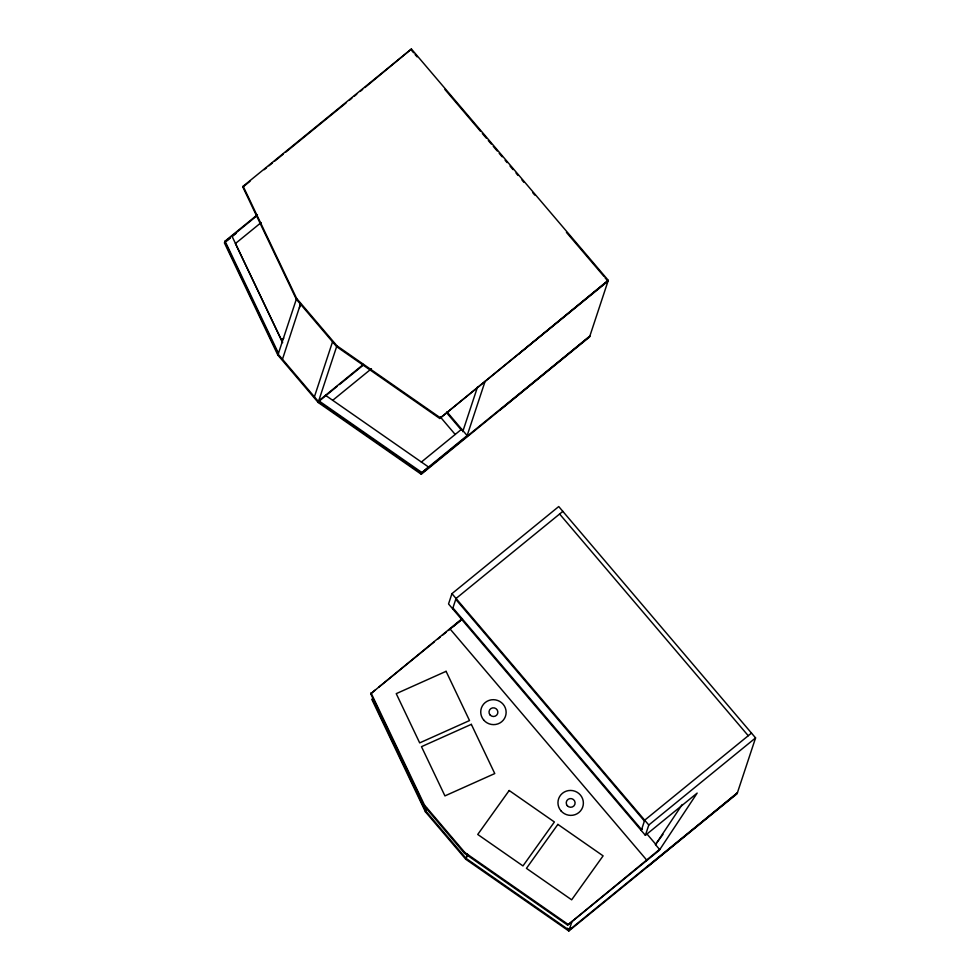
<?xml version="1.0" encoding="UTF-8"?>
<svg xmlns="http://www.w3.org/2000/svg" width="980" height="980" viewBox="0 0 980 980"><rect width="100%" height="100%" fill="white"/><g stroke="black" fill="none" stroke-linecap="round" stroke-linejoin="round"><path stroke-width="1.47" d="M257.434 214.706L225.045 241.141L224.42 242.905L277.867 355.091L318.231 402.523L421.265 474.259L589.531 337.034L608.274 280.354L411.416 49L243.15 186.237L242.869 187.094L296.328 299.268L336.691 346.7L439.726 418.448L608.004 281.199L605.028 277.72M231.403 236.56L231.746 235.666L282.669 342.682M277.867 355.091L296.609 298.41L243.15 186.237M299.464 307.72L300.493 304.045L282.485 359.231M364.928 87.551L411.416 49M314.421 396.765L332.538 341.812M336.63 346.626L318.463 401.592L421.547 473.401L589.838 336.165L500.033 410.02M318.231 402.523L318.819 400.783L363.433 364.376M336.691 346.7L336.973 345.842L296.609 298.41M325.47 395.332L325.188 396.19L325.519 395.32L428.579 467.043L467.142 435.598L446.917 411.833M421.265 474.259L421.865 472.495L428.579 467.043L421.584 473.365M439.726 418.448L608.274 280.354L518.494 354.209M737.413 792.869L569.098 930.143L466.076 858.394L425.7 810.962L372.241 698.789L371.959 699.647L425.418 811.82L465.782 859.264L568.817 931L737.083 793.763L755.58 737.903L558.735 506.55L451.939 593.66L448.534 603.962L645.379 835.315L697.16 793.09L659.295 850.309L567.591 925.108L464.557 853.36L424.193 805.928L370.734 693.754L461.58 619.091M461.396 430.024L461.678 429.166L421.327 462.082M462.744 431.653L477.591 386.794M466.86 436.455L485.039 381.49M452.625 608.776L456.043 598.474L562.839 511.376M449.82 628.682L449.526 629.54L449.783 628.645L646.641 859.999L646.359 860.857L646.604 859.962M424.193 805.928L424.475 805.07L371.016 692.885M425.418 811.82L426.655 808.108M464.557 853.36L464.839 852.502L424.475 805.07M465.782 859.264L467.497 854.095L466.113 858.456M567.591 925.108L659.552 849.403L655.448 844.576M568.817 931L571.977 921.519M641.288 830.489L644.693 820.187L751.489 733.089M645.379 835.315L648.797 825.013L755.58 737.903M659.27 850.26L659.552 849.403M655.485 844.625L682.202 804.543M570.581 928.072L569.135 930.106L567.494 928.195M662.958 834.397L655.706 844.258L646.825 833.808M647.584 866.761L737.364 792.906M230.349 237.43L224.763 241.999L278.161 354.233L318.512 401.665L337.145 386.353M242.869 187.094L249.986 181.3M264.196 169.699L266.572 167.764M268.937 165.828L272.489 162.937M274.865 161.002L283.159 154.24M285.535 152.304L346.099 102.9M349.517 100.119L351.894 98.184M354.258 96.248L356.745 94.215M360.187 91.422L362.661 89.401M224.702 242.048L228.254 239.157M232.579 235.617L256.687 215.955M226.784 240.982L230.337 238.079M232.713 236.143L236.266 233.24M261.121 222.583L235.421 243.542L281.419 340.06L283.771 338.149M339.423 384.577L363.139 365.234M332.673 400.342L371.432 368.737M370.734 693.754L375.438 689.908M378.66 687.286L434.214 641.973M437.668 639.168L440.094 637.184M442.384 635.31L445.974 632.382M448.289 630.495L462.45 618.956L453.066 626.661M642.378 828.97L641.569 829.631L452.919 607.918M336.973 345.842L440.008 417.59M318.819 400.783L421.865 472.495M464.839 852.502L567.873 924.238M411.135 49.858L413.597 52.749M415.091 54.513L417.076 56.84M444.92 89.462L480.47 131.246M482.356 133.562L486.399 138.217M488.297 140.544L491.335 144.023M493.246 146.351L497.264 150.981M499.175 153.333L502.201 156.788M505.117 160.304L507.138 162.594M510.053 166.122L513.03 169.601M516.031 173.043L517.967 175.42M521.96 180.002L523.933 182.329M532.826 192.778L534.798 195.094M566.44 232.382L603.937 276.348M559.592 514.01L748.255 735.723M446.929 413.082L460.759 429.326M440.351 416.99L455.198 434.446M451.939 593.66L648.797 825.013M455.761 599.331L644.411 821.044M225.045 241.141L278.479 353.327M509.184 790.505L477.738 834.458L522.965 865.928L554.398 821.975L509.184 790.505M557.877 824.388L526.444 868.354L571.659 899.812L603.104 855.859L557.877 824.388M446.084 671.325L396.238 693.656L419.685 742.889L469.518 720.557L446.084 671.325M471.331 724.342L421.486 746.674L444.932 795.895L494.765 773.563L471.331 724.342M560.952 810.827A12.74 12.446 18.3 0 0 582.622 807.3A12.74 12.446 18.3 0 0 568.412 790.603A12.74 12.446 18.3 0 0 560.952 810.827M567.273 805.67A4.447 4.349 18.3 0 0 574.844 804.445A4.447 4.349 18.3 0 0 569.882 798.614A4.447 4.349 18.3 0 0 567.273 805.67M483.728 720.08A12.74 12.446 18.3 0 0 505.386 716.552A12.74 12.446 18.3 0 0 491.188 699.855A12.74 12.446 18.3 0 0 483.728 720.08M490.049 714.922A4.447 4.349 18.3 0 0 497.607 713.685A4.447 4.349 18.3 0 0 492.646 707.866A4.447 4.349 18.3 0 0 490.049 714.922"/></g></svg>
